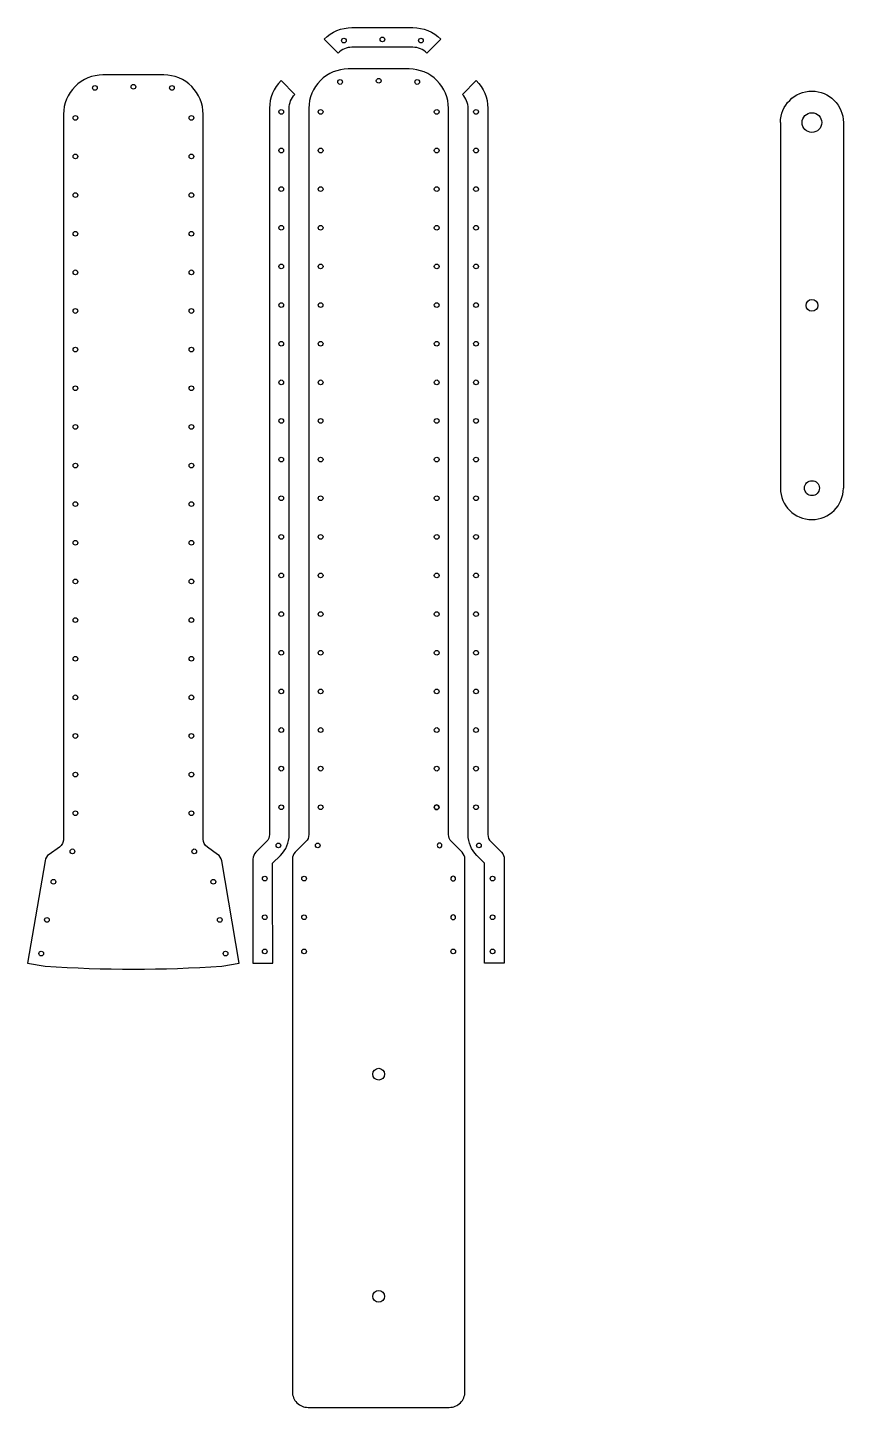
# Model space of a CAD drawing. Header units: millimetres. Extents: x 2894 to 3102, y 1984 to 2335.
import ezdxf

# ---------------------------------------------------------------- set-up
doc = ezdxf.new("R2010")
doc.units = ezdxf.units.MM

# ---------------------------------------------------------------- blocks, each defined once
blk = doc.blocks.new('*U7')
blk.add_circle((0, 0), 0.6)
blk = doc.blocks.new('*U8')
at = {"color": 0, "linetype": 'ByBlock', "lineweight": -2, "transparency": 16777216}
for p, rotation in [((2968.79, 2137.01), 270), ((2968.04, 2127.31), 239.9008866822817), ((2964.59, 2118.86), 269.9999999999989), ((2964.59, 2109.03), 269.9999999999989)]:
    blk.add_blockref('*U7', p, dxfattribs=dict(at, rotation=rotation))

msp = doc.modelspace()

# ---------------------------------------------------------------- linework, layer by layer
for p, q in [((3093.7, 2319.2), (3093.7, 2319.2)), ((3093.7, 2210.2), (3093.7, 2210.2))]:
    msp.add_line(p, q)
for points in [[(2969.67, 2332.44, -0.198912), (2976.74, 2335.37), (2992.24, 2335.37, -0.198912), (2999.31, 2332.44), (2995.78, 2328.9, 0.198912), (2992.24, 2330.37), (2976.74, 2330.37, 0.198912), (2973.21, 2328.9)], [(2965.59, 1984.34), (3001.49, 1984.34, 0.414214), (3005.49, 1988.34), (3005.49, 2123.8, 0.198912), (3004.75, 2125.57), (3002.02, 2128.3, -0.198912), (3001.29, 2130.07), (3001.29, 2314.84, 0.414214), (2991.29, 2324.84), (2975.79, 2324.84, 0.414214), (2965.79, 2314.84), (2965.79, 2130.07, -0.198912), (2965.05, 2128.3), (2962.32, 2125.57, 0.198912), (2961.59, 2123.8), (2961.59, 1988.34, 0.414214)], [(2956.61, 2097.35), (2956.58, 2116.86), (2956.58, 2122.76), (2958.58, 2124.77, 0.198912), (2960.78, 2130.07), (2960.78, 2314.84, -0.198912), (2962.24, 2318.37), (2958.71, 2321.91, 0.198912), (2955.78, 2314.84), (2955.78, 2130.07, -0.198912), (2955.05, 2128.3), (2952.31, 2125.57, 0.198912), (2951.58, 2123.8), (2951.58, 2097.35)], [(3015.49, 2097.35), (3010.46, 2097.35), (3010.49, 2116.86), (3010.49, 2122.76), (3008.49, 2124.77, -0.198912), (3006.29, 2130.07), (3006.29, 2314.84, 0.198912), (3004.83, 2318.37), (3008.37, 2321.91, -0.198912), (3011.29, 2314.84), (3011.29, 2130.07, 0.198912), (3012.03, 2128.3), (3014.76, 2125.57, -0.198912), (3015.49, 2123.8)]]:
    msp.add_lwpolyline(points, format="xyb", close=True)
for points in [[(2903.42, 2128.94, -0.24322), (2902.37, 2126.9), (2899.74, 2125.04, 0.198912), (2898.72, 2123.42), (2894.28, 2097.35), (2898.71, 2096.57, 0.032548), (2943.64, 2096.57), (2948.07, 2097.35), (2943.62, 2123.42, 0.198912), (2942.6, 2125.04), (2939.98, 2126.9, -0.24322), (2938.92, 2128.94), (2938.92, 2313.32, 0.414214), (2928.92, 2323.32), (2913.42, 2323.32, 0.414214), (2903.42, 2313.32), (2903.42, 2128.56)], [(3085.7, 2311.2, -1), (3101.7, 2311.2), (3101.7, 2218.2)], [(3085.7, 2311.2), (3085.7, 2218.2, 1), (3101.7, 2218.2)]]:
    msp.add_lwpolyline(points, format="xyb")
for centre, radius in [((2974.69, 2332.06), 0.6), ((2984.49, 2332.37), 0.6), ((2994.29, 2332.06), 0.6), ((2911.38, 2320.02), 0.6), ((2921.17, 2320.32), 0.6), ((2930.97, 2320.02), 0.6), ((2973.74, 2321.53), 0.6), ((2983.54, 2321.84), 0.6), ((2993.33, 2321.53), 0.6), ((2958.78, 2313.92), 0.6), ((2968.79, 2313.92), 0.6), ((2998.29, 2313.92), 0.6), ((3008.29, 2313.92), 0.6), ((3093.7, 2311.2), 2.5), ((2906.42, 2312.41), 0.6), ((2935.92, 2312.41), 0.6), ((2906.42, 2302.58), 0.6), ((2935.92, 2302.58), 0.6), ((2958.78, 2304.1), 0.6), ((2968.79, 2304.1), 0.6), ((2998.29, 2304.1), 0.6), ((3008.29, 2304.1), 0.6), ((2906.42, 2292.75), 0.6), ((2935.92, 2292.75), 0.6), ((2958.78, 2294.27), 0.6), ((2968.79, 2294.27), 0.6), ((2998.29, 2294.27), 0.6), ((3008.29, 2294.27), 0.6), ((2906.42, 2282.93), 0.6), ((2935.92, 2282.93), 0.6), ((2958.78, 2284.44), 0.6), ((2968.79, 2284.44), 0.6), ((2998.29, 2284.44), 0.6), ((3008.29, 2284.44), 0.6), ((2958.78, 2274.61), 0.6), ((2968.79, 2274.61), 0.6), ((2998.29, 2274.61), 0.6), ((3008.29, 2274.61), 0.6), ((2906.42, 2273.1), 0.6), ((2935.92, 2273.1), 0.6), ((2958.78, 2264.78), 0.6), ((2968.79, 2264.78), 0.6), ((2998.29, 2264.78), 0.6), ((3008.29, 2264.78), 0.6), ((3093.7, 2264.7), 1.5), ((2906.42, 2263.27), 0.6), ((2935.92, 2263.27), 0.6), ((2906.42, 2253.44), 0.6), ((2935.92, 2253.44), 0.6), ((2958.78, 2254.95), 0.6), ((2968.79, 2254.95), 0.6), ((2998.29, 2254.95), 0.6), ((3008.29, 2254.95), 0.6), ((2906.42, 2243.61), 0.6), ((2935.92, 2243.61), 0.6), ((2958.78, 2245.12), 0.6), ((2968.79, 2245.12), 0.6), ((2998.29, 2245.12), 0.6), ((3008.29, 2245.12), 0.6), ((2906.42, 2233.78), 0.6), ((2935.92, 2233.78), 0.6), ((2958.78, 2235.3), 0.6), ((2968.79, 2235.3), 0.6), ((2998.29, 2235.3), 0.6), ((3008.29, 2235.3), 0.6), ((2958.78, 2225.47), 0.6), ((2968.79, 2225.47), 0.6), ((2998.29, 2225.47), 0.6), ((3008.29, 2225.47), 0.6), ((2906.42, 2223.95), 0.6), ((2935.92, 2223.95), 0.6), ((3093.7, 2218.2), 1.9), ((2958.78, 2215.64), 0.6), ((2968.79, 2215.64), 0.6), ((2998.29, 2215.64), 0.6), ((3008.29, 2215.64), 0.6), ((2906.42, 2214.13), 0.6), ((2935.92, 2214.13), 0.6), ((2906.42, 2204.3), 0.6), ((2935.92, 2204.3), 0.6), ((2958.78, 2205.81), 0.6), ((2968.79, 2205.81), 0.6), ((2998.29, 2205.81), 0.6), ((3008.29, 2205.81), 0.6), ((2906.42, 2194.47), 0.6), ((2935.92, 2194.47), 0.6), ((2958.78, 2195.98), 0.6), ((2968.79, 2195.98), 0.6), ((2998.29, 2195.98), 0.6), ((3008.29, 2195.98), 0.6), ((2906.42, 2184.64), 0.6), ((2935.92, 2184.64), 0.6), ((2958.78, 2186.15), 0.6), ((2968.79, 2186.15), 0.6), ((2998.29, 2186.15), 0.6), ((3008.29, 2186.15), 0.6), ((2958.78, 2176.32), 0.6), ((2968.79, 2176.32), 0.6), ((2998.29, 2176.32), 0.6), ((3008.29, 2176.32), 0.6), ((2906.42, 2174.81), 0.6), ((2935.92, 2174.81), 0.6), ((2958.78, 2166.5), 0.6), ((2968.79, 2166.5), 0.6), ((2998.29, 2166.5), 0.6), ((3008.29, 2166.5), 0.6), ((2906.42, 2164.98), 0.6), ((2935.92, 2164.98), 0.6), ((2906.42, 2155.15), 0.6), ((2935.92, 2155.15), 0.6), ((2958.78, 2156.67), 0.6), ((2968.79, 2156.67), 0.6), ((2998.29, 2156.67), 0.6), ((3008.29, 2156.67), 0.6), ((2906.42, 2145.33), 0.6), ((2935.92, 2145.33), 0.6), ((2958.78, 2146.84), 0.6), ((2968.79, 2146.84), 0.6), ((2998.29, 2146.84), 0.6), ((3008.29, 2146.84), 0.6), ((2906.42, 2135.5), 0.6), ((2935.92, 2135.5), 0.6), ((2958.78, 2137.01), 0.6), ((2968.79, 2137.01), 0.6), ((2998.29, 2137.01), 0.6), ((3008.29, 2137.01), 0.6), ((2958.04, 2127.31), 0.6), ((2968.04, 2127.31), 0.6), ((3009.04, 2127.31), 0.6), ((2905.68, 2125.8), 0.6), ((2936.66, 2125.8), 0.6), ((2900.85, 2118.05), 0.6), ((2941.5, 2118.05), 0.6), ((2954.58, 2118.86), 0.6), ((2964.59, 2118.86), 0.6), ((3012.49, 2118.86), 0.6), ((2899.2, 2108.36), 0.6), ((2943.15, 2108.36), 0.6), ((2954.58, 2109.03), 0.6), ((2964.59, 2109.03), 0.6), ((3012.49, 2109.03), 0.6), ((2897.74, 2099.8), 0.6), ((2944.61, 2099.8), 0.6), ((2954.58, 2100.35), 0.6), ((2964.59, 2100.35), 0.6), ((3002.49, 2100.35), 0.6), ((3012.49, 2100.35), 0.6), ((2983.54, 2069.1), 1.5), ((2983.54, 2012.59), 1.5)]:
    msp.add_circle(centre, radius)

# ---------------------------------------------------------------- block references
at = {"xscale": -1}
msp.add_blockref('*U8', (5967.07, 0), dxfattribs=at)

doc.saveas('drawing.dxf')
